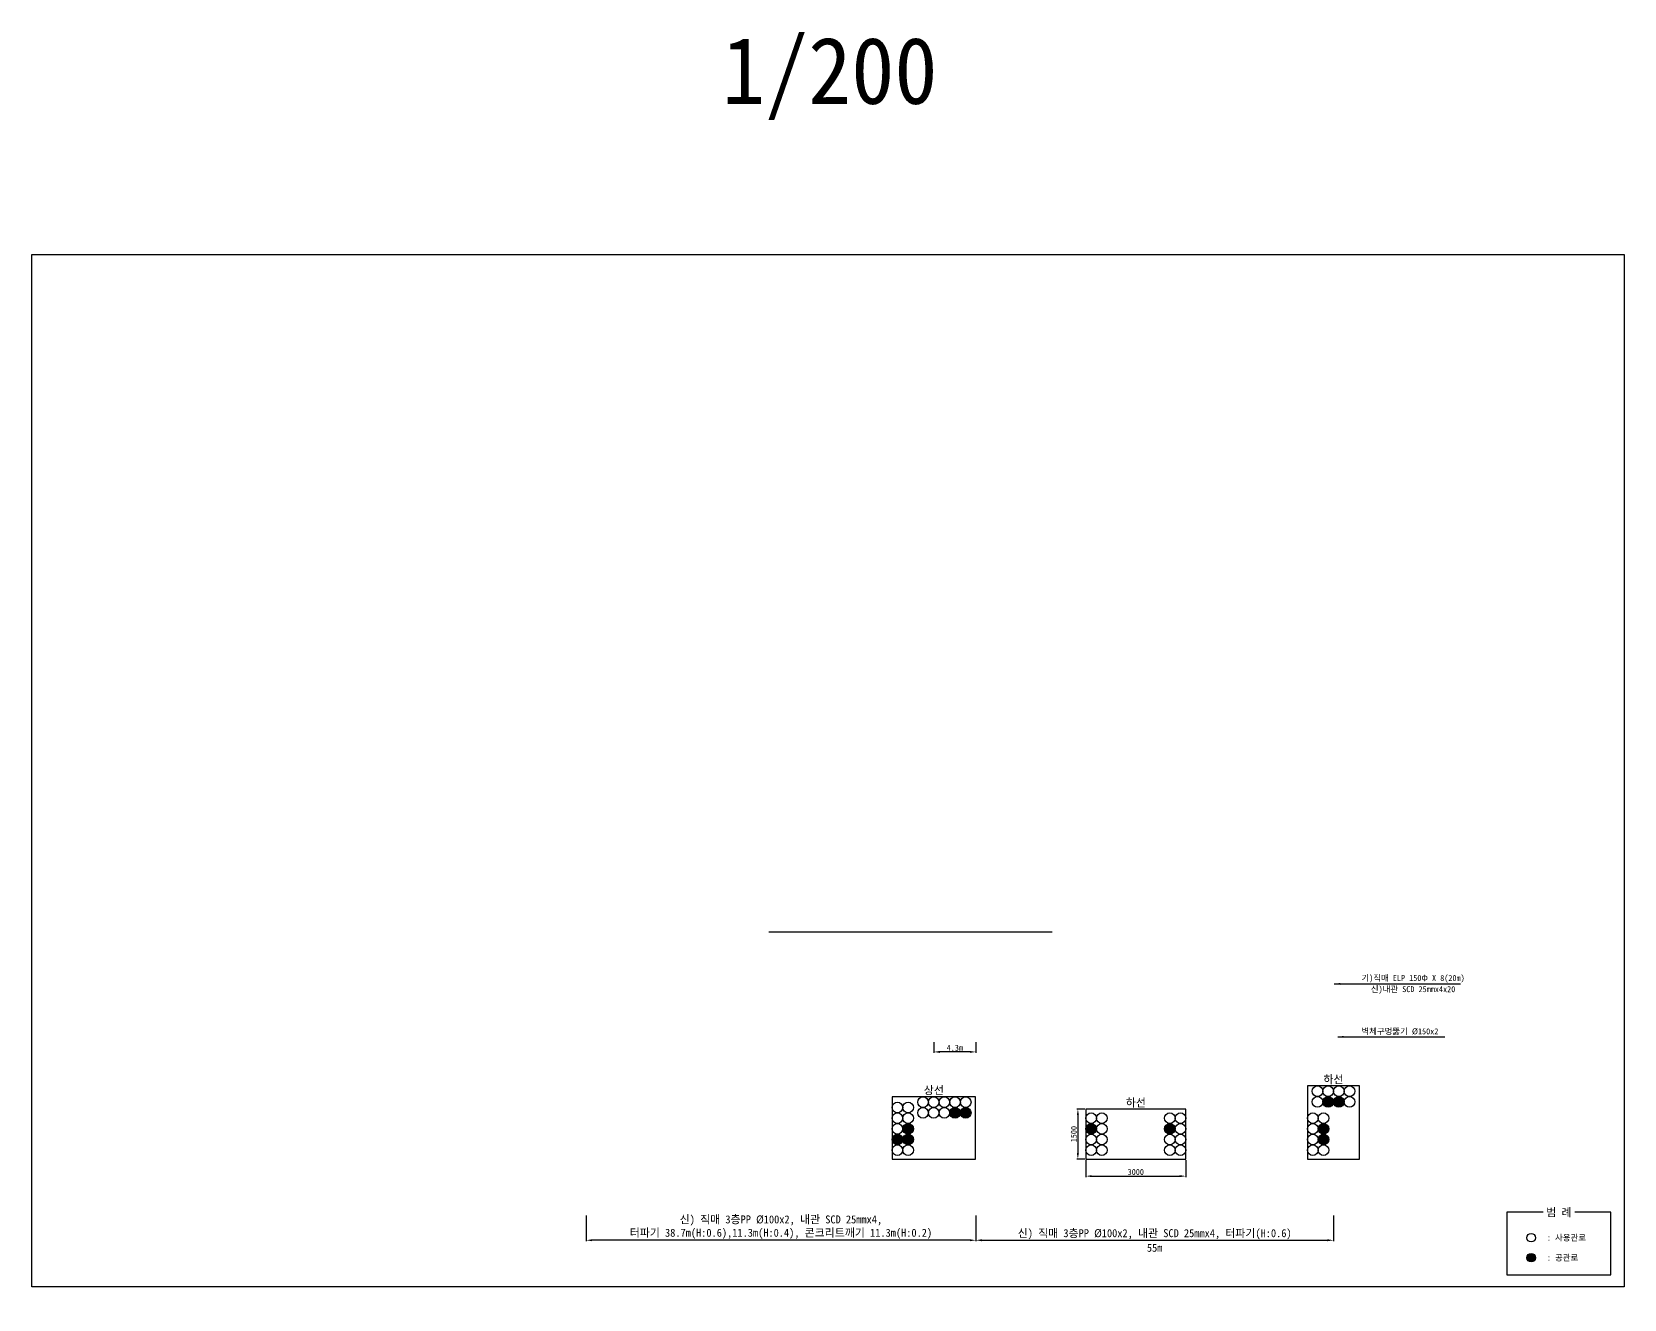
# Model space of a CAD drawing. Extents: x 57251 to 57712, y 491329 to 491527.
# Drawn here: x 57250.7 to 57409.9, y 491387.1 to 491513.8 of the extents above; entities that cross this region are included whole.
import ezdxf
from ezdxf.enums import TextEntityAlignment as Align

# ---------------------------------------------------------------- set-up
doc = ezdxf.new("R2010")
doc.units = 0
doc.header["$MEASUREMENT"] = 0
doc.layers.get('DEFPOINTS').update_dxf_attribs({"linetype": 'CONTINUOUS'})
doc.layers.add('TX-PAPR', color=2, linetype='CONTINUOUS', plot=False)
for name, color, linetype in [('TZ-DIMS', 1, 'CONTINUOUS'), ('TZ-LEAL', 1, 'CONTINUOUS'), ('TZ-LEAT', 3, 'CONTINUOUS'), ('TZ-LINE', 7, 'CONTINUOUS'), ('TZ-TEX2', 3, 'CONTINUOUS'), ('TZ-TEXT', 6, 'CONTINUOUS')]:
    doc.layers.add(name, color=color, linetype=linetype)
doc.styles.get("Standard").update_dxf_attribs({"font": 'GulimChe.ttf'})
doc.linetypes.add('ZIGZAG', pattern='A,0.00254,-5.08,[131,ltypeshp.shx,S=5.08,R=0,X=-5.08,Y=0],-10.16,[131,ltypeshp.shx,S=5.08,R=180,X=5.08,Y=0],-5.08', length=20.32254)
doc.dimstyles.new('D200', dxfattribs={"dimscale": 0.2, "dimtxt": 3, "dimasz": 3, "dimexe": 0.5, "dimexo": 0.5, "dimgap": 0.5, "dimtad": 1, "dimdec": 0, "dimzin": 1, "dimdsep": 46, "dimlunit": 6, "dimtxsty": 'Standard', "dimcen": 1, "dimclrd": 1, "dimclre": 1, "dimclrt": 3, "dimadec": 0, "dimazin": 0, "dimtfac": 1, "dimtdec": 0, "dimtix": 1, "dimtmove": 2, "dimatfit": 3, "dimfxl": 0, "dimtvp": 2, "dimlwd": -1, "dimlwe": -1, "dimarcsym": 0})

# ---------------------------------------------------------------- blocks, each defined once
blk = doc.blocks.new('*D4')
at = {"layer": 'DEFPOINTS', "color": 0, "ltscale": 2}
for p in [(57356.1, 491406.12), (57355.31, 491401.12), (57356.1, 491401.12)]:
    blk.add_point(p, dxfattribs=at)
at = {"layer": 'TZ-DIMS', "color": 1, "ltscale": 2}
for p, q in [((57356, 491406.12), (57355.21, 491406.12)), ((57355.31, 491405.52), (57355.31, 491401.72)), ((57356, 491401.12), (57355.21, 491401.12))]:
    blk.add_line(p, q, dxfattribs=at)
for points in [[(57355.21, 491405.52), (57355.41, 491405.52), (57355.31, 491406.12)], [(57355.21, 491401.72), (57355.41, 491401.72), (57355.31, 491401.12)]]:
    blk.add_solid(points, dxfattribs=at)
at = {"layer": 'TZ-DIMS', "color": 3, "ltscale": 2, "insert": (57354.9, 491403.62), "char_height": 0.6, "attachment_point": 5, "rotation": 90}
blk.add_mtext('1500', dxfattribs=at)
blk = doc.blocks.new('*D5')
at = {"layer": 'DEFPOINTS', "color": 0, "ltscale": 2}
for p in [(57356.1, 491401.12), (57366.1, 491401.12), (57366.1, 491399.42)]:
    blk.add_point(p, dxfattribs=at)
at = {"layer": 'TZ-DIMS', "color": 1, "ltscale": 2}
for p, q in [((57356.1, 491401.02), (57356.1, 491399.32)), ((57366.1, 491401.02), (57366.1, 491399.32)), ((57356.7, 491399.42), (57365.5, 491399.42))]:
    blk.add_line(p, q, dxfattribs=at)
for points in [[(57356.7, 491399.52), (57356.7, 491399.32), (57356.1, 491399.42)], [(57365.5, 491399.52), (57365.5, 491399.32), (57366.1, 491399.42)]]:
    blk.add_solid(points, dxfattribs=at)
at = {"layer": 'TZ-DIMS', "color": 3, "ltscale": 2, "insert": (57361.1, 491399.83), "char_height": 0.6, "attachment_point": 5}
blk.add_mtext('3000', dxfattribs=at)
blk = doc.blocks.new('*D6')
at = {"layer": 'DEFPOINTS', "color": 0, "ltscale": 2}
for p in [(57340.91, 491412.91), (57345.11, 491412.91), (57340.91, 491411.84)]:
    blk.add_point(p, dxfattribs=at)
at = {"layer": 'TZ-DIMS', "color": 1, "ltscale": 2}
for p, q in [((57340.91, 491412.81), (57340.91, 491411.74)), ((57345.11, 491412.81), (57345.11, 491411.74)), ((57344.51, 491411.84), (57341.51, 491411.84))]:
    blk.add_line(p, q, dxfattribs=at)
for points in [[(57341.51, 491411.94), (57341.51, 491411.74), (57340.91, 491411.84)], [(57344.51, 491411.94), (57344.51, 491411.74), (57345.11, 491411.84)]]:
    blk.add_solid(points, dxfattribs=at)
at = {"layer": 'TZ-DIMS', "color": 3, "ltscale": 2, "insert": (57343.01, 491412.25), "char_height": 0.6, "width": 0.3945, "attachment_point": 5}
blk.add_mtext('4.3m', dxfattribs=at)
blk = doc.blocks.new('*D7')
at = {"layer": 'DEFPOINTS', "color": 0, "ltscale": 2}
for p in [(57345.11, 491395.59), (57380.86, 491395.59), (57380.86, 491393.01)]:
    blk.add_point(p, dxfattribs=at)
at = {"layer": 'TZ-TEXT', "color": 1, "ltscale": 2}
for p, q in [((57345.11, 491395.49), (57345.11, 491392.91)), ((57380.86, 491395.49), (57380.86, 491392.91)), ((57345.71, 491393.01), (57380.26, 491393.01))]:
    blk.add_line(p, q, dxfattribs=at)
for points in [[(57345.71, 491393.11), (57345.71, 491392.91), (57345.11, 491393.01)], [(57380.26, 491393.11), (57380.26, 491392.91), (57380.86, 491393.01)]]:
    blk.add_solid(points, dxfattribs=at)
at = {"layer": 'TZ-TEXT', "color": 3, "ltscale": 2, "insert": (57362.99, 491393.61), "char_height": 0.8, "attachment_point": 5}
blk.add_mtext('{\\C6;신) 직매 3층PP Ø100x2, 내관 SCD 25mmx4, 터파기(H:0.6)}', dxfattribs=at)
blk = doc.blocks.new('*D8')
at = {"layer": 'DEFPOINTS', "color": 0, "ltscale": 2}
for p in [(57306.14, 491395.59), (57345.11, 491395.59), (57306.14, 491393.01)]:
    blk.add_point(p, dxfattribs=at)
at = {"layer": 'TZ-TEXT', "color": 1, "ltscale": 2}
for p, q in [((57306.14, 491395.49), (57306.14, 491392.91)), ((57345.11, 491395.49), (57345.11, 491392.91)), ((57344.51, 491393.01), (57306.74, 491393.01))]:
    blk.add_line(p, q, dxfattribs=at)
for points in [[(57306.74, 491393.11), (57306.74, 491392.91), (57306.14, 491393.01)], [(57344.51, 491393.11), (57344.51, 491392.91), (57345.11, 491393.01)]]:
    blk.add_solid(points, dxfattribs=at)
at = {"layer": 'TZ-TEXT', "color": 3, "ltscale": 2, "insert": (57325.62, 491394.32), "char_height": 0.8, "attachment_point": 5}
blk.add_mtext('{\\C6;신) 직매 3층PP Ø100x2, 내관 SCD 25mmx4,\\P터파기 38.7m(H:0.6),11.3m(H:0.4), 콘크리트깨기 11.3m(H:0.2)}', dxfattribs=at)

msp = doc.modelspace()

# ---------------------------------------------------------------- hatches: boundary and pattern name
at = {"layer": 'TZ-LINE', "ltscale": 2}
h = msp.add_hatch(color=256, dxfattribs=at)
h.dxf.hatch_style = 1
h.paths.add_polyline_path([(57342.493, 491405.753, 1), (57343.559, 491405.753, 1)])
h = msp.add_hatch(color=256, dxfattribs=at)
h.dxf.hatch_style = 1
h.paths.add_polyline_path([(57343.559, 491405.753, 1), (57344.626, 491405.753, 1)])
h = msp.add_hatch(color=256, dxfattribs=at)
h.dxf.hatch_style = 1
h.paths.add_polyline_path([(57379.795, 491406.841, 1), (57380.862, 491406.841, 1)])
h = msp.add_hatch(color=256, dxfattribs=at)
h.dxf.hatch_style = 1
h.paths.add_polyline_path([(57380.862, 491406.841, 1), (57381.928, 491406.841, 1)])
h = msp.add_hatch(color=256, dxfattribs=at)
h.dxf.hatch_style = 1
h.paths.add_polyline_path([(57337.8, 491404.153, 1), (57338.867, 491404.153, 1)])
h = msp.add_hatch(color=256, dxfattribs=at)
h.dxf.hatch_style = 1
h.paths.add_polyline_path([(57356.102, 491404.153, 1), (57357.169, 491404.153, 1)])
h = msp.add_hatch(color=256, dxfattribs=at)
h.dxf.hatch_style = 1
h.paths.add_polyline_path([(57363.969, 491404.153, 1), (57365.036, 491404.153, 1)])
h = msp.add_hatch(color=256, dxfattribs=at)
h.dxf.hatch_style = 1
h.paths.add_polyline_path([(57379.335, 491404.153, 1), (57380.401, 491404.153, 1)])
h = msp.add_hatch(color=256, dxfattribs=at)
h.dxf.hatch_style = 1
h.paths.add_polyline_path([(57336.734, 491403.087, 1), (57337.8, 491403.087, 1)])
h = msp.add_hatch(color=256, dxfattribs=at)
h.dxf.hatch_style = 1
h.paths.add_polyline_path([(57337.8, 491403.087, 1), (57338.867, 491403.087, 1)])
h = msp.add_hatch(color=256, dxfattribs=at)
h.dxf.hatch_style = 1
h.paths.add_polyline_path([(57379.335, 491403.087, 1), (57380.401, 491403.087, 1)])
h = msp.add_hatch(color=256, dxfattribs=at)
h.dxf.hatch_style = 1
h.paths.add_polyline_path([(57400.202, 491391.266, 1), (57401.055, 491391.266, 1)])

# ---------------------------------------------------------------- linework, layer by layer
at = {"layer": 'TX-PAPR'}
msp.add_lwpolyline([(57250.727, 491491.559), (57409.927, 491491.559), (57409.927, 491388.359), (57250.727, 491388.359)], close=True, dxfattribs=at)
at = {"layer": 'TZ-LINE', "linetype": 'ZIGZAG', "ltscale": 0.049}
msp.add_lwpolyline([(57352.748, 491423.804), (57324.397, 491423.804)], dxfattribs=at)
at = {"layer": 'TZ-LINE', "ltscale": 2, "elevation": 0.31}
for points in [[(57378.268, 491401.12), (57383.455, 491401.12), (57383.455, 491408.441), (57378.268, 491408.441)], [(57336.734, 491401.12), (57345.086, 491401.12), (57345.086, 491407.353), (57336.734, 491407.353)], [(57356.102, 491401.12), (57366.102, 491401.12), (57366.102, 491406.12), (57356.102, 491406.12)]]:
    msp.add_lwpolyline(points, close=True, dxfattribs=at)
msp.add_lwpolyline([(57401.815, 491395.811), (57398.192, 491395.811), (57398.192, 491389.537), (57408.605, 491389.537), (57408.605, 491395.811), (57404.982, 491395.811)], dxfattribs=at)
at = {"layer": 'TZ-LINE', "ltscale": 2}
for centre, radius in [((57379.262, 491407.908, 0.31), 0.533), ((57380.328, 491407.908, 0.31), 0.533), ((57381.395, 491407.908, 0.31), 0.533), ((57382.462, 491407.908, 0.31), 0.533), ((57337.267, 491406.287, 0.31), 0.533), ((57338.334, 491406.287, 0.31), 0.533), ((57339.826, 491406.82, 0.31), 0.533), ((57339.826, 491405.753, 0.31), 0.533), ((57340.893, 491406.82, 0.31), 0.533), ((57340.893, 491405.753, 0.31), 0.533), ((57341.959, 491406.82, 0.31), 0.533), ((57341.959, 491405.753, 0.31), 0.533), ((57343.026, 491406.82, 0.31), 0.533), ((57343.026, 491405.753, 0.31), 0.533), ((57344.093, 491406.82, 0.31), 0.533), ((57344.093, 491405.753, 0.31), 0.533), ((57379.262, 491406.841, 0.31), 0.533), ((57380.328, 491406.841, 0.31), 0.533), ((57381.395, 491406.841, 0.31), 0.533), ((57382.462, 491406.841, 0.31), 0.533), ((57337.267, 491405.22, 0.31), 0.533), ((57337.267, 491404.153, 0.31), 0.533), ((57338.334, 491405.22, 0.31), 0.533), ((57338.334, 491404.153, 0.31), 0.533), ((57356.636, 491405.22, 0.31), 0.533), ((57356.636, 491404.153, 0.31), 0.533), ((57357.702, 491405.22, 0.31), 0.533), ((57357.702, 491404.153, 0.31), 0.533), ((57364.502, 491405.22, 0.31), 0.533), ((57364.502, 491404.153, 0.31), 0.533), ((57365.569, 491405.22, 0.31), 0.533), ((57365.569, 491404.153, 0.31), 0.533), ((57378.801, 491405.22, 0.31), 0.533), ((57378.801, 491404.153, 0.31), 0.533), ((57379.868, 491405.22, 0.31), 0.533), ((57379.868, 491404.153, 0.31), 0.533), ((57337.267, 491403.087, 0.31), 0.533), ((57338.334, 491403.087, 0.31), 0.533), ((57356.636, 491403.087, 0.31), 0.533), ((57357.702, 491403.087, 0.31), 0.533), ((57364.502, 491403.087, 0.31), 0.533), ((57365.569, 491403.087, 0.31), 0.533), ((57378.801, 491403.087, 0.31), 0.533), ((57379.868, 491403.087, 0.31), 0.533), ((57337.267, 491402.02, 0.31), 0.533), ((57338.334, 491402.02, 0.31), 0.533), ((57356.636, 491402.02, 0.31), 0.533), ((57357.702, 491402.02, 0.31), 0.533), ((57364.502, 491402.02, 0.31), 0.533), ((57365.569, 491402.02, 0.31), 0.533), ((57378.801, 491402.02, 0.31), 0.533), ((57379.868, 491402.02, 0.31), 0.533), ((57400.629, 491393.266, 0.31), 0.427), ((57400.629, 491391.266, 0.31), 0.427)]:
    msp.add_circle(centre, radius, dxfattribs=at)

# ---------------------------------------------------------------- texts
at = {"layer": 'TZ-LEAT'}
msp.add_text('기)직매 ELP 150Φ X 8(20m)', height=0.6, dxfattribs=at).set_placement((57388.823, 491419.198, 0.31), align=Align.MIDDLE)
at = {"layer": 'TZ-TEX2'}
for s, height, p in [('1/200', 6.6667, (57330.502, 491509.415)), ('하선', 0.8, (57380.862, 491409.108, 0.31)), ('상선', 0.8, (57340.91, 491408.02, 0.31)), ('하선', 0.8, (57361.102, 491406.787, 0.31)), ('범 례', 0.8, (57403.398, 491395.811, 0.31))]:
    msp.add_text(s, height=height, dxfattribs=at).set_placement(p, align=Align.MIDDLE)
for s, p in [(': 사용관로', (57402.205, 491393.266, 0.31)), (': 공관로', (57402.205, 491391.266, 0.31))]:
    msp.add_text(s, height=0.6, dxfattribs=at).set_placement(p, align=Align.MIDDLE_LEFT)
at = {"layer": 'TZ-TEXT'}
msp.add_text('신)내관 SCD 25mmx4x20', height=0.6, rotation=359.94818, dxfattribs=at).set_placement((57388.823, 491418.083, 0.31), align=Align.MIDDLE)
msp.add_text('벽체구멍뚫기 Ø150x2', height=0.6, rotation=359.94818, dxfattribs=at).set_placement((57383.662, 491413.902, 0.31), align=Align.MIDDLE_LEFT)
at = {"layer": 'TZ-TEXT', "ltscale": 2, "insert": (57362.986, 491392.252, 0.31), "char_height": 0.8, "attachment_point": 5}
msp.add_mtext('55m', dxfattribs=at)

# ---------------------------------------------------------------- dimensions: what is measured, and where the dimension line sits
at = {"layer": 'TZ-DIMS', "ltscale": 2}
for base, p1, p2, text, picture, middle in [((57340.91, 491411.841, 0.31), (57345.11, 491412.915, 0.31), (57340.91, 491412.915, 0.31), '<>.3m', '*D6', (57343.01, 491412.249, 0.31)), ((57366.102, 491399.422, 0.31), (57356.102, 491401.12, 0.31), (57366.102, 491401.12, 0.31), '3000', '*D5', (57361.102, 491399.828, 0.31))]:
    dim = msp.add_linear_dim(base=base, p1=p1, p2=p2, text=text, dimstyle='D200', dxfattribs=at)
    dim.commit()
    dim.dimension.update_dxf_attribs({"geometry": picture, "text_midpoint": middle})
dim = msp.add_linear_dim(base=(57355.305, 491401.12), p1=(57356.102, 491406.12), p2=(57356.102, 491401.12), angle=90, text='1500', dimstyle='D200', dxfattribs=at)
dim.commit()
dim.dimension.update_dxf_attribs({"geometry": '*D4', "text_midpoint": (57354.897, 491403.62)})
at = {"layer": 'TZ-TEXT', "ltscale": 2}
for base, p2, text, picture, middle in [((57306.138, 491393.007, 0.31), (57306.138, 491395.59, 0.31), '{\\C6;신) 직매 3층PP Ø100x2, 내관 SCD 25mmx4,\\P터파기 38.7m(H:0.6),11.3m(H:0.4), 콘크리트깨기 11.3m(H:0.2)}', '*D8', (57325.624, 491394.325, 0.31)), ((57380.862, 491393.007, 0.31), (57380.862, 491395.59, 0.31), '{\\C6;신) 직매 3층PP Ø100x2, 내관 SCD 25mmx4, 터파기(H:0.6)}', '*D7', (57362.986, 491393.612, 0.31))]:
    dim = msp.add_linear_dim(base=base, p1=(57345.11, 491395.59, 0.31), p2=p2, text=text, dimstyle='D200', override={"dimtxt": 4}, dxfattribs=at)
    dim.commit()
    dim.dimension.update_dxf_attribs({"geometry": picture, "text_midpoint": middle})

# ---------------------------------------------------------------- leaders
at = {"layer": 'TZ-LEAL'}
for points in [[(57380.937, 491418.641, 0.31), (57393.578, 491418.641)], [(57381.291, 491413.344, 0.31), (57392.005, 491413.344, 0)]]:
    msp.add_leader(points, dimstyle='D200', dxfattribs=at)

doc.saveas('drawing.dxf')
